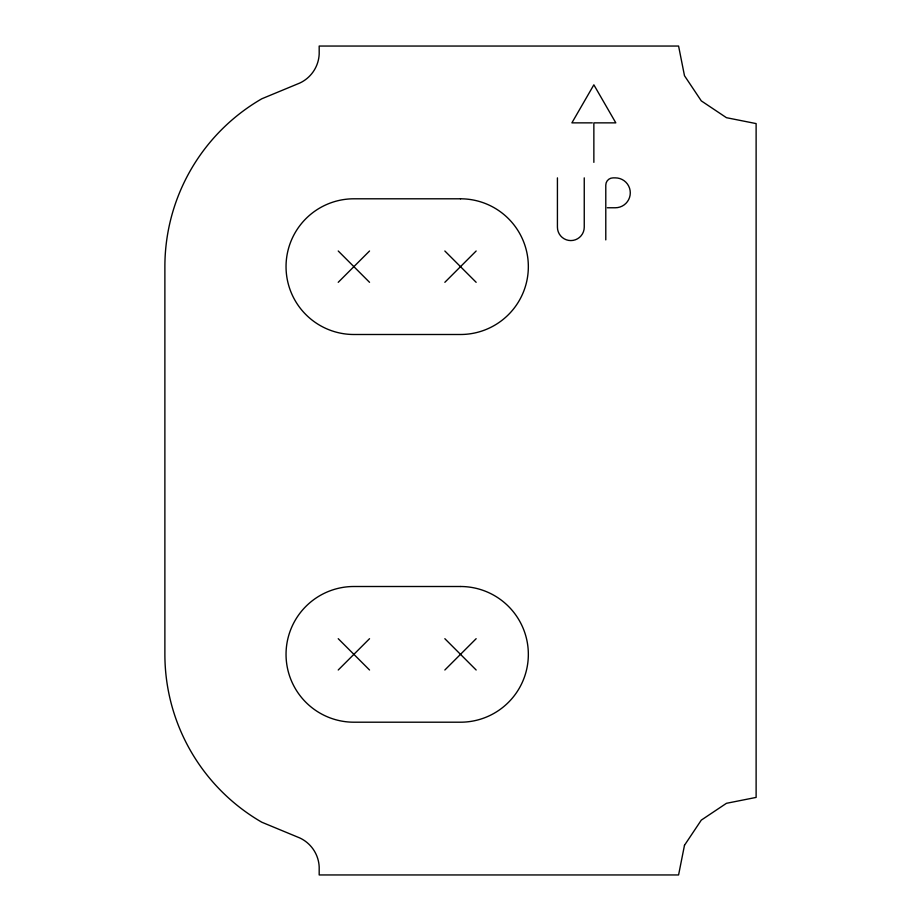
<?xml version="1.0" encoding="UTF-8"?>
<svg xmlns="http://www.w3.org/2000/svg" width="921" height="921" viewBox="0 0 921 921"><rect width="100%" height="100%" fill="white"/><g stroke="black" fill="none" stroke-linecap="round" stroke-linejoin="round"><path stroke-width="1.38" d="M338.226 282.31L369.54 250.996M444.843 282.31L476.157 250.996M338.226 670.004L369.54 638.69M444.843 670.004L476.157 638.69M592.307 122.861L571.895 122.861L593.861 84.824L615.815 122.861L593.861 122.861L593.861 162.361M607.342 207.766L615.343 207.766A14.943 14.943 0 0 0 630.286 192.811A14.943 14.943 0 0 0 615.343 177.868L613.064 177.868A7.264 7.264 0 0 0 605.788 185.133L605.788 239.897M444.843 250.996L476.157 282.31M338.226 250.996L369.54 282.31M444.843 638.69L476.157 670.004M338.226 638.69L369.54 670.004M584.248 177.868L584.248 227.165A13.412 13.412 0 0 1 570.836 240.577A13.412 13.412 0 0 1 557.424 227.165L557.424 177.868M684.487 845.282L678.581 874.95L319.184 874.95L319.184 866.972A33.628 33.628 0 0 0 299.797 837.96L261.806 822.223A193.847 193.847 0 0 1 164.882 654.347L164.882 266.653A193.847 193.847 0 0 1 261.806 98.777L299.797 83.04A33.628 33.628 0 0 0 319.184 54.028L319.184 46.05L678.581 46.05L684.487 75.718L701.295 100.884L726.45 117.692L756.118 123.587L756.118 797.413L726.45 803.308L701.295 820.116L684.487 845.282M460.5 198.798L353.883 198.798A67.843 67.843 0 0 0 286.04 266.653A67.843 67.843 0 0 0 353.883 334.496L460.5 334.496A67.843 67.843 0 0 0 528.343 266.653A67.843 67.843 0 0 0 460.5 198.798M460.5 586.504L353.883 586.504A67.843 67.843 0 0 0 286.04 654.347A67.843 67.843 0 0 0 353.883 722.202L460.5 722.202A67.843 67.843 0 0 0 528.343 654.347A67.843 67.843 0 0 0 460.5 586.504"/></g></svg>
